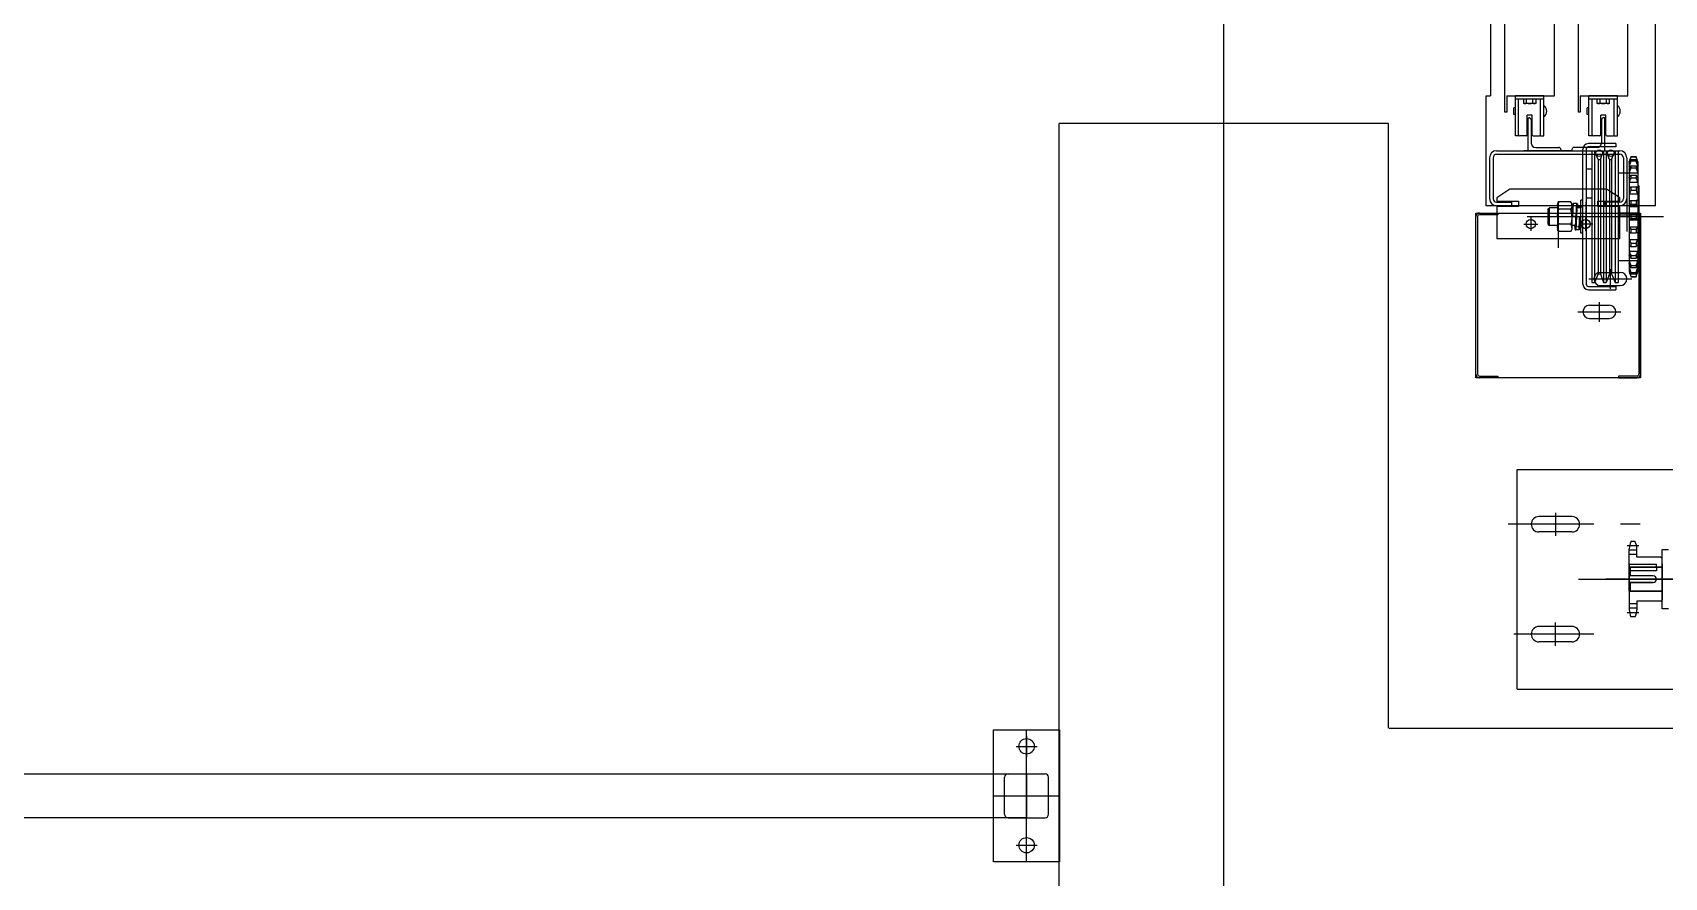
# Model space of a CAD drawing. Header units: millimetres. Extents: x -47382 to 204618, y -51045 to 127155.
# Drawn here: x 136765 to 138251, y 20736 to 21504 of the extents above; entities that cross this region are included whole.
import ezdxf

# ---------------------------------------------------------------- set-up
doc = ezdxf.new("R2010")
doc.units = ezdxf.units.MM
doc.header["$LTSCALE"] = 300
doc.header["$MEASUREMENT"] = 0
doc.linetypes.add('CEN', pattern=[62, 60, -1, 0, -1])
doc.layers.get('0').update_dxf_attribs({"linetype": 'CONTINUOUS'})
for name, color, linetype in [('A-CEN', 1, 'CEN'), ('A-DETL-PEN8', 8, 'CONTINUOUS'), ('A-ST-CONC', 2, 'CONTINUOUS')]:
    doc.layers.add(name, color=color, linetype=linetype)
doc.styles.get("Standard").update_dxf_attribs({"font": ''})
doc.styles.get('Standard').set_extended_font_data('DotumChe')

# ---------------------------------------------------------------- blocks, each defined once
blk = doc.blocks.new('G$CD692945F')
at = {"layer": 'A-DETL-PEN8'}
for p, q in [((2607.5, 597.1, 0), (2607.5, 3007.1, 0)), ((2470.5, 682.1, 0), (2470.5, 2922.1, 0)), ((2537.5, 682.1, 0), (2537.5, 2922.1, 0)), ((2457.5, 2907.1, 0), (2457.5, 697.1, 0)), ((2515.5, 697.1, 0), (2515.5, 2907.1, 0)), ((2582.5, 697.1, 0), (2582.5, 2907.1, 0)), ((2453.4, 697.1, 0), (2457.5, 697.1, 0)), ((2453.4, 597.1, 0), (2453.4, 697.1, 0)), ((2472.1, 697.1, 0), (2472.1, 682.1, 0)), ((2472.1, 697.1, 0), (2515.5, 697.1, 0)), ((2480, 686.1, 0), (2478.5, 686.1, 0)), ((2478.5, 680.1, 0), (2478.5, 686.1, 0)), ((2506, 697.1, 0), (2480, 697.1, 0)), ((2480, 660.6, 0), (2480, 697.1, 0)), ((2506, 694.1, 0), (2480, 694.1, 0)), ((2483, 660.6, 0), (2483, 694.1, 0)), ((2487.3, 694.1, 0), (2487.3, 690.5, 0)), ((2498.8, 694.1, 0), (2487.3, 694.1, 0)), ((2488, 690.1, 0), (2487.3, 690.5, 0)), ((2498, 690.1, 0), (2488, 690.1, 0)), ((2490.2, 690.5, 0), (2490.2, 694.1, 0)), ((2495.9, 690.5, 0), (2495.9, 694.1, 0)), ((2498.8, 690.5, 0), (2498, 690.1, 0)), ((2498.8, 690.5, 0), (2498.8, 694.1, 0)), ((2503, 660.6, 0), (2503, 694.1, 0)), ((2506, 660.6, 0), (2506, 697.1, 0)), ((2539.1, 697.1, 0), (2582.5, 697.1, 0)), ((2539.1, 697.1, 0), (2539.1, 682.1, 0)), ((2545.5, 680.1, 0), (2545.5, 686.1, 0)), ((2547, 686.1, 0), (2545.5, 686.1, 0)), ((2573, 697.1, 0), (2547, 697.1, 0)), ((2547, 660.6, 0), (2547, 697.1, 0)), ((2573, 694.1, 0), (2547, 694.1, 0)), ((2550, 660.6, 0), (2550, 694.1, 0)), ((2554.3, 694.1, 0), (2554.3, 690.5, 0)), ((2565.8, 694.1, 0), (2554.3, 694.1, 0)), ((2555, 690.1, 0), (2554.3, 690.5, 0)), ((2565, 690.1, 0), (2555, 690.1, 0)), ((2557.2, 690.5, 0), (2557.2, 694.1, 0)), ((2562.9, 690.5, 0), (2562.9, 694.1, 0)), ((2565.8, 690.5, 0), (2565, 690.1, 0)), ((2565.8, 690.5, 0), (2565.8, 694.1, 0)), ((2570, 660.6, 0), (2570, 694.1, 0)), ((2573, 660.6, 0), (2573, 697.1, 0)), ((2472.1, 682.1, 0), (2470.5, 682.1, 0)), ((2480, 680.1, 0), (2478.5, 680.1, 0)), ((2495.3, 679.6, 0), (2490.8, 679.6, 0)), ((2490.8, 661.6, 0), (2490.8, 679.6, 0)), ((2491.5, 647.1, 0), (2491.5, 677.1, 0)), ((2491.5, 677.1, 0), (2492.5, 677.1, 0)), ((2494.5, 675.1, 0), (2494.5, 654.1, 0)), ((2495.3, 661.6, 0), (2495.3, 679.6, 0)), ((2539.1, 682.1, 0), (2537.5, 682.1, 0)), ((2547, 680.1, 0), (2545.5, 680.1, 0)), ((2557.8, 661.6, 0), (2557.8, 679.6, 0)), ((2562.3, 679.6, 0), (2557.8, 679.6, 0)), ((2558.5, 675.1, 0), (2558.5, 654.1, 0)), ((2561.5, 677.1, 0), (2560.5, 677.1, 0)), ((2561.5, 647.1, 0), (2561.5, 677.1, 0)), ((2562.3, 661.6, 0), (2562.3, 679.6, 0)), ((2483, 660.6, 0), (2480, 660.6, 0)), ((2489.8, 660.6, 0), (2484, 660.6, 0)), ((2496.3, 660.6, 0), (2502, 660.6, 0)), ((2503, 660.6, 0), (2506, 660.6, 0)), ((2550, 660.6, 0), (2547, 660.6, 0)), ((2556.8, 660.6, 0), (2551, 660.6, 0)), ((2563.3, 660.6, 0), (2569, 660.6, 0)), ((2570, 660.6, 0), (2573, 660.6, 0)), ((2456.5, 640.7, 0), (2456.5, 603.5, 0)), ((2459.7, 640.7, 0), (2459.7, 603.5, 0)), ((2462.9, 647.1, 0), (2575.1, 647.1, 0)), ((2462.9, 643.9, 0), (2575.1, 643.9, 0)), ((2531.7, 647.1, 0), (2487.6, 647.1, 0)), ((2521.5, 647.1, 0), (2491.5, 647.1, 0)), ((2498.5, 650.1, 0), (2519.5, 650.1, 0)), ((2521.5, 648.1, 0), (2521.5, 647.1, 0)), ((2531.5, 648.1, 0), (2531.5, 647.1, 0)), ((2531.5, 647.1, 0), (2561.5, 647.1, 0)), ((2554.5, 650.1, 0), (2533.5, 650.1, 0)), ((2541.5, 525.6, 0), (2541.5, 648.6, 0)), ((2544.5, 648.6, 0), (2544.5, 525.6, 0)), ((2571.5, 653.6, 0), (2546.5, 653.6, 0)), ((2571.5, 650.6, 0), (2546.5, 650.6, 0)), ((2549.5, 647.1, 0), (2549.5, 534.4, 0)), ((2549.5, 647.1, 0), (2552, 647.1, 0)), ((2552, 647.1, 0), (2552, 534.4, 0)), ((2555.4, 639.1, 0), (2552, 647.1, 0)), ((2555.4, 639.1, 0), (2555.4, 541.5, 0)), ((2555.4, 639.1, 0), (2557.4, 639.1, 0)), ((2557.4, 639.1, 0), (2560.3, 647.1, 0)), ((2557.4, 639.1, 0), (2557.4, 541.5, 0)), ((2560.3, 647.1, 0), (2560.3, 534.4, 0)), ((2560.3, 647.1, 0), (2562.8, 647.1, 0)), ((2562.8, 647.1, 0), (2562.8, 534.4, 0)), ((2565.6, 639.1, 0), (2562.8, 647.1, 0)), ((2565.6, 639.1, 0), (2565.6, 541.5, 0)), ((2565.6, 639.1, 0), (2567.6, 639.1, 0)), ((2567.6, 639.1, 0), (2571, 647.1, 0)), ((2567.6, 639.1, 0), (2567.6, 541.5, 0)), ((2571, 647.1, 0), (2571, 534.4, 0)), ((2571, 647.1, 0), (2573.5, 647.1, 0)), ((2571.5, 653.6, 0), (2571.5, 650.6, 0)), ((2573.5, 647.1, 0), (2573.5, 534.4, 0)), ((2578.3, 640.7, 0), (2578.3, 603.5, 0)), ((2581.5, 640.7, 0), (2581.5, 603.5, 0)), ((2585, 641.9, 0), (2585, 641.5, 0)), ((2585, 641.9, 0), (2590, 641.9, 0)), ((2585, 641.5, 0), (2590, 641.5, 0)), ((2585, 639.1, 0), (2590, 639.1, 0)), ((2585, 639.1, 0), (2585, 637.9, 0)), ((2590, 641.9, 0), (2590, 641.5, 0)), ((2590, 639.1, 0), (2590, 637.9, 0)), ((2549.5, 630.3, 0), (2544.5, 630.3, 0)), ((2573.5, 627.1, 0), (2583.5, 627.1, 0)), ((2583.5, 637, 0), (2583.7, 637.4, 0)), ((2583.5, 637, 0), (2583.5, 636.3, 0)), ((2583.5, 636.3, 0), (2583.7, 636.7, 0)), ((2583.5, 636.3, 0), (2583.5, 634.8, 0)), ((2583.5, 634.8, 0), (2583.7, 635.1, 0)), ((2583.5, 634.8, 0), (2583.5, 632.7, 0)), ((2583.5, 632.7, 0), (2583.7, 633.2, 0)), ((2583.5, 632.7, 0), (2583.5, 629.8, 0)), ((2583.5, 629.8, 0), (2583.5, 626.5, 0)), ((2583.5, 626.5, 0), (2583.5, 622.4, 0)), ((2583.7, 636.7, 0), (2584.2, 636.7, 0)), ((2583.7, 633.2, 0), (2585, 633.2, 0)), ((2583.7, 626.9, 0), (2591.4, 626.9, 0)), ((2583.7, 622.6, 0), (2585, 624.8, 0)), ((2585, 637.9, 0), (2590, 637.9, 0)), ((2585, 633.3, 0), (2585, 631.4, 0)), ((2585, 633.3, 0), (2590, 633.3, 0)), ((2585, 631.4, 0), (2590, 631.4, 0)), ((2585, 624.8, 0), (2585, 622.3, 0)), ((2585, 624.8, 0), (2590, 624.8, 0)), ((2590, 633.3, 0), (2590, 631.4, 0)), ((2590, 624.8, 0), (2590, 622.3, 0)), ((2591.4, 622.6, 0), (2590, 624.8, 0)), ((2590.1, 633.2, 0), (2591.4, 633.2, 0)), ((2590.9, 636.7, 0), (2591.4, 636.7, 0)), ((2591.5, 637, 0), (2591.4, 637.4, 0)), ((2591.5, 637, 0), (2591.4, 637.4, 0)), ((2591.5, 636.3, 0), (2591.4, 636.7, 0)), ((2591.5, 634.8, 0), (2591.4, 635.1, 0)), ((2591.5, 632.7, 0), (2591.4, 633.2, 0)), ((2591.5, 637, 0), (2591.5, 636.3, 0)), ((2591.5, 636.3, 0), (2591.5, 634.6, 0)), ((2591.5, 634.8, 0), (2591.5, 632.7, 0)), ((2591.5, 632.7, 0), (2591.5, 629.6, 0)), ((2591.5, 629.8, 0), (2591.5, 626.5, 0)), ((2591.5, 626.5, 0), (2591.5, 622.2, 0)), ((2475, 612.2, 0), (2463, 604.2, 0)), ((2563, 612.2, 0), (2475, 612.2, 0)), ((2575, 604.2, 0), (2563, 612.2, 0)), ((2581.5, 610.7, 0), (2581.5, 573.5, 0)), ((2583.5, 622.4, 0), (2583.5, 618, 0)), ((2583.5, 618, 0), (2583.5, 612.9, 0)), ((2583.5, 612.9, 0), (2583.5, 607.7, 0)), ((2583.7, 618.4, 0), (2591.4, 618.4, 0)), ((2583.7, 613, 0), (2585, 614.2, 0)), ((2585, 622.3, 0), (2590, 622.3, 0)), ((2585, 614.2, 0), (2590, 614.2, 0)), ((2585, 614.2, 0), (2585, 611.1, 0)), ((2585, 611.1, 0), (2590, 611.1, 0)), ((2591.4, 613, 0), (2590, 614.2, 0)), ((2590, 614.2, 0), (2590, 611.1, 0)), ((2591.5, 622.4, 0), (2591.5, 618, 0)), ((2591.5, 618, 0), (2591.5, 612.8, 0)), ((2592.5, 615.1, 0), (2591.5, 616, 0)), ((2591.5, 612.9, 0), (2591.5, 607.7, 0)), ((2592.5, 615.1, 0), (2592.5, 562.5, 0)), ((2607.5, 597.1, 0), (2453.4, 597.1, 0)), ((2462.9, 600.3, 0), (2476.5, 600.3, 0)), ((2462.9, 597.1, 0), (2476.5, 597.1, 0)), ((2463, 604.2, 0), (2463, 601.2, 0)), ((2463, 601.2, 0), (2483, 601.2, 0)), ((2483, 596.2, 0), (2463, 596.2, 0)), ((2463, 596.2, 0), (2463, 567.2, 0)), ((2476.5, 600.3, 0), (2476.5, 597.1, 0)), ((2483, 601.2, 0), (2483, 596.2, 0)), ((2510, 594.1, 0), (2511, 595.1, 0)), ((2511, 594.1, 0), (2511, 595.1, 0)), ((2518.4, 595.1, 0), (2511, 595.1, 0)), ((2519.5, 600.5, 0), (2518.4, 598.7, 0)), ((2518.4, 598.7, 0), (2518.4, 597.1, 0)), ((2518.4, 597.1, 0), (2518.5, 597.6, 0)), ((2518.4, 597.1, 0), (2518.4, 587.1, 0)), ((2518.4, 597.1, 0), (2518.5, 596.7, 0)), ((2518.5, 598.1, 0), (2518.6, 598.5, 0)), ((2518.5, 597.6, 0), (2518.5, 598.1, 0)), ((2518.5, 596.7, 0), (2518.5, 596.2, 0)), ((2518.5, 596.2, 0), (2518.6, 595.7, 0)), ((2518.6, 598.5, 0), (2518.8, 599, 0)), ((2518.6, 595.7, 0), (2518.8, 595.3, 0)), ((2518.8, 599, 0), (2519.1, 599.7, 0)), ((2518.8, 595.3, 0), (2519.1, 594.5, 0)), ((2519, 601.2, 0), (2519, 558.8, 0)), ((2519.1, 599.7, 0), (2519.5, 600.5, 0)), ((2519.1, 594.5, 0), (2519.5, 593.8, 0)), ((2530.5, 600.5, 0), (2519.5, 600.5, 0)), ((2530.5, 600.5, 0), (2531.5, 598.7, 0)), ((2530.9, 599.7, 0), (2530.5, 600.5, 0)), ((2530.9, 594.5, 0), (2530.5, 593.8, 0)), ((2531.2, 599, 0), (2530.9, 599.7, 0)), ((2531.2, 595.3, 0), (2530.9, 594.5, 0)), ((2531.4, 598.5, 0), (2531.2, 599, 0)), ((2531.4, 595.7, 0), (2531.2, 595.3, 0)), ((2531.5, 598.1, 0), (2531.4, 598.5, 0)), ((2531.5, 596.2, 0), (2531.4, 595.7, 0)), ((2531.5, 598.7, 0), (2531.5, 597.1, 0)), ((2531.5, 597.6, 0), (2531.5, 598.1, 0)), ((2531.5, 597.1, 0), (2531.5, 597.6, 0)), ((2531.5, 597.1, 0), (2531.5, 587.1, 0)), ((2531.5, 597.1, 0), (2531.5, 596.7, 0)), ((2531.5, 596.7, 0), (2531.5, 596.2, 0)), ((2532.2, 595.1, 0), (2531.5, 595.1, 0)), ((2532.2, 595.7, 0), (2532, 591.9, 0)), ((2532.4, 597.6, 0), (2532.2, 595.7, 0)), ((2532.5, 598.4, 0), (2532.4, 597.6, 0)), ((2532.6, 598.8, 0), (2532.5, 598.4, 0)), ((2532.7, 599, 0), (2532.6, 598.8, 0)), ((2532.6, 593.6, 0), (2532.7, 595.4, 0)), ((2532.9, 599.1, 0), (2532.7, 599, 0)), ((2532.7, 595.4, 0), (2532.8, 597.7, 0)), ((2532.8, 597.7, 0), (2533, 598.7, 0)), ((2533.1, 599.2, 0), (2532.9, 599.1, 0)), ((2533, 599, 0), (2533.1, 599.1, 0)), ((2533, 598.7, 0), (2533, 599, 0)), ((2535.9, 599.2, 0), (2533.1, 599.2, 0)), ((2533.1, 599.1, 0), (2533.1, 599.2, 0)), ((2533.1, 599.2, 0), (2533.1, 599.2, 0)), ((2533.1, 599.2, 0), (2533.1, 599.2, 0)), ((2535.5, 595.3, 0), (2535.3, 593.3, 0)), ((2535.6, 597.7, 0), (2535.5, 595.3, 0)), ((2535.8, 598.7, 0), (2535.6, 597.7, 0)), ((2535.9, 599.1, 0), (2535.8, 599, 0)), ((2535.8, 599, 0), (2535.8, 598.7, 0)), ((2536, 595.2, 0), (2535.8, 592.2, 0)), ((2535.9, 599.2, 0), (2535.9, 599.2, 0)), ((2535.9, 599.2, 0), (2535.9, 599.2, 0)), ((2535.9, 599.2, 0), (2535.9, 599.2, 0)), ((2535.9, 599.2, 0), (2535.9, 599.2, 0)), ((2535.9, 599.2, 0), (2535.9, 599.1, 0)), ((2536.2, 599.1, 0), (2535.9, 599.2, 0)), ((2536.1, 596.4, 0), (2536, 595.2, 0)), ((2536.1, 594.7, 0), (2536, 593.2, 0)), ((2536, 593.7, 0), (2536.1, 594.7, 0)), ((2536.2, 597.9, 0), (2536.1, 596.4, 0)), ((2536.1, 594.7, 0), (2536.3, 595.4, 0)), ((2536.2, 594.8, 0), (2536.1, 594.7, 0)), ((2536.3, 599, 0), (2536.2, 599.1, 0)), ((2536.3, 598.4, 0), (2536.2, 597.9, 0)), ((2536.3, 595.5, 0), (2536.2, 594.8, 0)), ((2539.5, 595.1, 0), (2536.2, 595.1, 0)), ((2536.4, 598.9, 0), (2536.3, 599, 0)), ((2536.4, 598.6, 0), (2536.3, 598.4, 0)), ((2536.3, 595.6, 0), (2536.4, 595.8, 0)), ((2536.3, 595.4, 0), (2536.3, 595.6, 0)), ((2536.5, 598.6, 0), (2536.4, 598.9, 0)), ((2536.4, 598.7, 0), (2536.4, 598.7, 0)), ((2536.4, 598.7, 0), (2536.5, 598.7, 0)), ((2536.4, 598.7, 0), (2536.4, 598.7, 0)), ((2536.4, 598.7, 0), (2536.4, 598.7, 0)), ((2536.4, 598.7, 0), (2536.4, 598.7, 0)), ((2536.4, 598.7, 0), (2536.4, 598.6, 0)), ((2536.4, 595.8, 0), (2536.4, 595.8, 0)), ((2536.4, 595.8, 0), (2536.4, 595.8, 0)), ((2536.4, 595.8, 0), (2536.4, 595.8, 0)), ((2536.4, 595.8, 0), (2536.5, 595.8, 0)), ((2536.5, 598.7, 0), (2536.5, 598.6, 0)), ((2536.6, 598.2, 0), (2536.5, 598.6, 0)), ((2536.5, 598.6, 0), (2536.5, 598.5, 0)), ((2536.5, 598.5, 0), (2536.6, 598.3, 0)), ((2536.5, 596.1, 0), (2541.5, 596.1, 0)), ((2536.5, 595.8, 0), (2536.5, 595.7, 0)), ((2536.5, 595.7, 0), (2536.5, 595.6, 0)), ((2536.5, 595.6, 0), (2536.6, 595.1, 0)), ((2536.6, 598.3, 0), (2536.7, 597.4, 0)), ((2536.7, 597.3, 0), (2536.6, 598.2, 0)), ((2536.7, 597.4, 0), (2536.9, 595.1, 0)), ((2536.9, 595.1, 0), (2536.7, 597.3, 0)), ((2539.5, 587.1, 0), (2539.5, 602.1, 0)), ((2541.5, 602.1, 0), (2539.5, 602.1, 0)), ((2549.5, 603.8, 0), (2544.5, 603.8, 0)), ((2544.5, 587.1, 0), (2544.5, 600.3, 0)), ((2555, 596.2, 0), (2555, 601.2, 0)), ((2555, 601.2, 0), (2575, 601.2, 0)), ((2575, 596.2, 0), (2555, 596.2, 0)), ((2575.1, 600.3, 0), (2561.5, 600.3, 0)), ((2561.5, 600.3, 0), (2561.5, 597.1, 0)), ((2575.1, 597.1, 0), (2561.5, 597.1, 0)), ((2575, 601.2, 0), (2575, 604.2, 0)), ((2575, 567.2, 0), (2575, 596.2, 0)), ((2583.5, 607.7, 0), (2583.5, 601.9, 0)), ((2583.5, 601.9, 0), (2583.5, 596.2, 0)), ((2583.5, 596.2, 0), (2583.5, 590, 0)), ((2583.7, 608, 0), (2591.4, 608, 0)), ((2583.7, 601.9, 0), (2583.7, 601.9, 0)), ((2583.7, 601.9, 0), (2585, 601.9, 0)), ((2583.7, 596.4, 0), (2585, 598.6, 0)), ((2583.7, 596.4, 0), (2591.4, 596.4, 0)), ((2585, 601.9, 0), (2585, 598.6, 0)), ((2585, 601.9, 0), (2590, 601.9, 0)), ((2585, 598.6, 0), (2590, 598.6, 0)), ((2591.4, 601.9, 0), (2590, 601.9, 0)), ((2590, 601.9, 0), (2590, 598.6, 0)), ((2591.4, 596.4, 0), (2590, 598.6, 0)), ((2591.4, 601.9, 0), (2591.4, 601.9, 0)), ((2591.5, 607.7, 0), (2591.5, 601.9, 0)), ((2591.5, 601.9, 0), (2591.5, 596.2, 0)), ((2591.5, 596.2, 0), (2591.5, 590, 0)), ((2592.5, 602.6, 0), (2592.5, 602.4, 0)), ((2592.5, 602.6, 0), (2592.5, 602.6, 0)), ((2592.5, 601.2, 0), (2592.5, 602.4, 0)), ((2592.5, 601.2, 0), (2592.5, 600.6, 0)), ((2592.5, 600.6, 0), (2592.5, 589, 0)), ((2444, 590.4, 0), (2594, 590.4, 0)), ((2444, 440.4, 0), (2444, 590.4, 0)), ((2444, 443.6, 0), (2444, 587.2, 0)), ((2445.6, 587.2, 0), (2445.6, 443.6, 0)), ((2447.2, 590.4, 0), (2464, 590.4, 0)), ((2464, 588.8, 0), (2447.2, 588.8, 0)), ((2464, 590.4, 0), (2464, 588.8, 0)), ((2487.7, 580.4, 0), (2500.4, 580.4, 0)), ((2490.7, 587.1, 0), (2614.8, 587.1, 0)), ((2494, 586.8, 0), (2494, 574.1, 0)), ((2510, 593.2, 0), (2510, 594.1, 0)), ((2510, 580.1, 0), (2510, 593.2, 0)), ((2510, 580.1, 0), (2511, 579.1, 0)), ((2511, 579.1, 0), (2511, 594.1, 0)), ((2518.4, 587.1, 0), (2518.5, 588, 0)), ((2518.4, 587.1, 0), (2518.4, 577, 0)), ((2518.4, 587.1, 0), (2518.5, 586.2, 0)), ((2518.5, 588.9, 0), (2518.6, 589.9, 0)), ((2518.5, 588, 0), (2518.5, 588.9, 0)), ((2518.5, 586.2, 0), (2518.5, 585.3, 0)), ((2518.5, 585.3, 0), (2518.6, 584.3, 0)), ((2518.6, 589.9, 0), (2518.8, 590.8, 0)), ((2518.6, 584.3, 0), (2518.8, 583.4, 0)), ((2518.8, 590.8, 0), (2519.1, 592.3, 0)), ((2518.8, 583.4, 0), (2519.1, 581.9, 0)), ((2518.8, 578.9, 0), (2519.1, 579.6, 0)), ((2519.1, 592.3, 0), (2519.5, 593.8, 0)), ((2519.1, 581.9, 0), (2519.5, 580.4, 0)), ((2519.1, 579.6, 0), (2519.5, 580.4, 0)), ((2530.5, 593.8, 0), (2519.5, 593.8, 0)), ((2530.5, 580.4, 0), (2519.5, 580.4, 0)), ((2530.9, 592.3, 0), (2530.5, 593.8, 0)), ((2530.9, 581.9, 0), (2530.5, 580.4, 0)), ((2530.9, 579.6, 0), (2530.5, 580.4, 0)), ((2531.2, 590.8, 0), (2530.9, 592.3, 0)), ((2531.2, 583.4, 0), (2530.9, 581.9, 0)), ((2531.2, 578.9, 0), (2530.9, 579.6, 0)), ((2531.4, 589.9, 0), (2531.2, 590.8, 0)), ((2531.4, 584.3, 0), (2531.2, 583.4, 0)), ((2531.5, 588.9, 0), (2531.4, 589.9, 0)), ((2531.5, 585.3, 0), (2531.4, 584.3, 0)), ((2531.5, 588, 0), (2531.5, 588.9, 0)), ((2531.5, 587.1, 0), (2531.5, 588, 0)), ((2531.5, 587.1, 0), (2531.5, 577, 0)), ((2531.5, 587.1, 0), (2531.5, 586.2, 0)), ((2531.5, 586.2, 0), (2531.5, 585.3, 0)), ((2532, 591.9, 0), (2531.8, 587.6, 0)), ((2531.8, 587.6, 0), (2531.8, 587.6, 0)), ((2531.8, 587.6, 0), (2532.4, 587.5, 0)), ((2532.3, 587.6, 0), (2532.6, 593.6, 0)), ((2535.1, 587.4, 0), (2532.3, 587.6, 0)), ((2532.4, 587.5, 0), (2535.1, 587.3, 0)), ((2534.7, 580.1, 0), (2534.6, 579.2, 0)), ((2534.6, 578.9, 0), (2534.7, 579.9, 0)), ((2534.9, 582.3, 0), (2534.7, 580.1, 0)), ((2534.7, 579.9, 0), (2534.9, 581.9, 0)), ((2534.9, 580.9, 0), (2534.8, 579, 0)), ((2535.2, 587.1, 0), (2534.9, 582.3, 0)), ((2535.2, 587, 0), (2534.9, 580.9, 0)), ((2534.9, 581.9, 0), (2535, 583.5, 0)), ((2535, 583.5, 0), (2535.2, 587.1, 0)), ((2535.3, 593.3, 0), (2535.1, 587.4, 0)), ((2535.5, 587.4, 0), (2535.1, 587.4, 0)), ((2535.1, 587.3, 0), (2535.5, 587.3, 0)), ((2535.2, 587.1, 0), (2535.2, 587, 0)), ((2535.2, 587.1, 0), (2535.2, 587.1, 0)), ((2535.2, 587.1, 0), (2535.2, 587.1, 0)), ((2535.2, 587.1, 0), (2535.2, 587.1, 0)), ((2535.2, 587.1, 0), (2535.3, 587.1, 0)), ((2535.3, 587, 0), (2535.2, 587, 0)), ((2535.2, 587, 0), (2535.2, 587, 0)), ((2535.2, 587, 0), (2535.2, 587, 0)), ((2535.2, 587, 0), (2535.2, 587, 0)), ((2535.3, 587.1, 0), (2535.4, 587.1, 0)), ((2535.7, 586.9, 0), (2535.3, 587, 0)), ((2535.4, 580.8, 0), (2535.3, 578.9, 0)), ((2535.4, 587.1, 0), (2535.7, 587.1, 0)), ((2535.7, 586.9, 0), (2535.4, 580.8, 0)), ((2535.6, 587.4, 0), (2535.5, 587.4, 0)), ((2535.5, 587.3, 0), (2535.6, 587.3, 0)), ((2535.8, 592.2, 0), (2535.6, 587.4, 0)), ((2535.6, 587.3, 0), (2535.9, 591.8, 0)), ((2535.7, 589.8, 0), (2535.6, 587.3, 0)), ((2535.6, 587.3, 0), (2535.6, 587.4, 0)), ((2535.6, 587.4, 0), (2535.6, 587.4, 0)), ((2535.6, 587.4, 0), (2535.6, 587.4, 0)), ((2535.6, 587.3, 0), (2535.6, 587.3, 0)), ((2535.6, 587.3, 0), (2535.6, 587.3, 0)), ((2536, 593.2, 0), (2535.7, 589.8, 0)), ((2535.7, 587.1, 0), (2538.5, 586.9, 0)), ((2538.5, 586.8, 0), (2535.7, 586.9, 0)), ((2535.9, 591.8, 0), (2536, 593.7, 0)), ((2550.4, 580.4, 0), (2537.7, 580.4, 0)), ((2538.2, 579.2, 0), (2538.3, 581.2, 0)), ((2538.3, 581.2, 0), (2538.5, 586.8, 0)), ((2539, 586.9, 0), (2538.5, 586.9, 0)), ((2538.5, 586.8, 0), (2539, 586.8, 0)), ((2538.7, 580.8, 0), (2538.5, 577.8, 0)), ((2539, 586.8, 0), (2538.7, 580.8, 0)), ((2539, 586.9, 0), (2539, 586.8, 0)), ((2539, 586.9, 0), (2539, 586.9, 0)), ((2539, 586.9, 0), (2539, 586.9, 0)), ((2539, 586.9, 0), (2539, 586.9, 0)), ((2539, 586.8, 0), (2539, 586.8, 0)), ((2539, 586.8, 0), (2539, 586.8, 0)), ((2539, 586.8, 0), (2539, 586.8, 0)), ((2539.5, 572.1, 0), (2539.5, 587.1, 0)), ((2544, 586.8, 0), (2544, 574.1, 0)), ((2544.5, 573.8, 0), (2544.5, 587.1, 0)), ((2590.8, 590.4, 0), (2574, 590.4, 0)), ((2574, 590.4, 0), (2574, 588.8, 0)), ((2574, 588.8, 0), (2590.8, 588.8, 0)), ((2583.5, 590, 0), (2583.5, 584.2, 0)), ((2583.5, 584.2, 0), (2583.5, 578, 0)), ((2583.7, 589.9, 0), (2591.4, 589.9, 0)), ((2583.7, 589.9, 0), (2585, 588.8, 0)), ((2583.7, 584.3, 0), (2585, 585.4, 0)), ((2583.7, 584.3, 0), (2591.4, 584.3, 0)), ((2585, 588.8, 0), (2585, 585.4, 0)), ((2585, 588.8, 0), (2590, 588.8, 0)), ((2585, 585.4, 0), (2590, 585.4, 0)), ((2591.4, 589.9, 0), (2590, 588.8, 0)), ((2590, 588.8, 0), (2590, 585.4, 0)), ((2591.4, 584.3, 0), (2590, 585.4, 0)), ((2591.5, 590, 0), (2591.5, 584.2, 0)), ((2591.5, 584.2, 0), (2591.5, 578, 0)), ((2592.4, 587.2, 0), (2592.4, 443.6, 0)), ((2592.5, 589, 0), (2592.5, 588.2, 0)), ((2592.5, 585.8, 0), (2592.5, 588.2, 0)), ((2592.5, 585.8, 0), (2592.5, 585.1, 0)), ((2592.5, 585.1, 0), (2592.5, 573.5, 0)), ((2594, 590.4, 0), (2594, 440.4, 0)), ((2594, 443.6, 0), (2594, 587.2, 0)), ((2463, 567.2, 0), (2575, 567.2, 0)), ((2518.4, 579.1, 0), (2511, 579.1, 0)), ((2518.4, 577, 0), (2518.5, 577.5, 0)), ((2518.4, 577, 0), (2518.4, 575.5, 0)), ((2518.4, 577, 0), (2518.5, 576.6, 0)), ((2519.5, 573.7, 0), (2518.4, 575.5, 0)), ((2518.5, 578, 0), (2518.6, 578.4, 0)), ((2518.5, 577.5, 0), (2518.5, 578, 0)), ((2518.5, 576.6, 0), (2518.5, 576.1, 0)), ((2518.5, 576.1, 0), (2518.6, 575.6, 0)), ((2518.6, 578.4, 0), (2518.8, 578.9, 0)), ((2518.6, 575.6, 0), (2518.8, 575.2, 0)), ((2518.8, 575.2, 0), (2519.1, 574.4, 0)), ((2519.1, 574.4, 0), (2519.5, 573.7, 0)), ((2530.5, 573.7, 0), (2519.5, 573.7, 0)), ((2530.5, 573.7, 0), (2531.5, 575.5, 0)), ((2530.9, 574.4, 0), (2530.5, 573.7, 0)), ((2531.2, 575.2, 0), (2530.9, 574.4, 0)), ((2531.4, 578.4, 0), (2531.2, 578.9, 0)), ((2531.4, 575.6, 0), (2531.2, 575.2, 0)), ((2531.5, 578, 0), (2531.4, 578.4, 0)), ((2531.5, 576.1, 0), (2531.4, 575.6, 0)), ((2534.6, 579.1, 0), (2531.5, 579.1, 0)), ((2531.5, 577.5, 0), (2531.5, 578, 0)), ((2531.5, 577, 0), (2531.5, 577.5, 0)), ((2531.5, 577, 0), (2531.5, 575.5, 0)), ((2531.5, 577, 0), (2531.5, 576.6, 0)), ((2531.5, 576.6, 0), (2531.5, 576.1, 0)), ((2533.9, 579.1, 0), (2534.1, 576.9, 0)), ((2533.9, 579.1, 0), (2534.1, 577.3, 0)), ((2534.1, 579.1, 0), (2534.2, 578.6, 0)), ((2534.1, 577.3, 0), (2534.1, 576.6, 0)), ((2534.1, 576.9, 0), (2534.2, 576, 0)), ((2534.1, 576.6, 0), (2534.2, 575.8, 0)), ((2534.2, 578.6, 0), (2534.3, 578.5, 0)), ((2534.2, 576, 0), (2534.3, 575.5, 0)), ((2534.2, 575.8, 0), (2534.3, 575.6, 0)), ((2534.3, 578.5, 0), (2534.3, 578.4, 0)), ((2534.3, 578.4, 0), (2534.3, 578.4, 0)), ((2534.3, 578.4, 0), (2534.4, 578.4, 0)), ((2534.3, 575.6, 0), (2534.3, 575.5, 0)), ((2534.3, 575.5, 0), (2534.4, 575.3, 0)), ((2534.3, 575.5, 0), (2534.4, 575.5, 0)), ((2534.4, 578.4, 0), (2534.5, 578.6, 0)), ((2534.4, 578.4, 0), (2534.4, 578.4, 0)), ((2534.4, 578.4, 0), (2534.4, 578.4, 0)), ((2534.4, 578.4, 0), (2534.4, 578.4, 0)), ((2534.5, 575.7, 0), (2534.4, 575.5, 0)), ((2534.4, 575.5, 0), (2534.4, 575.5, 0)), ((2534.4, 575.5, 0), (2534.4, 575.5, 0)), ((2534.4, 575.5, 0), (2534.4, 575.5, 0)), ((2534.4, 575.5, 0), (2534.4, 575.5, 0)), ((2534.4, 575.3, 0), (2534.5, 575.2, 0)), ((2534.6, 579.2, 0), (2534.5, 578.7, 0)), ((2534.5, 578.6, 0), (2534.6, 578.9, 0)), ((2534.6, 576.7, 0), (2534.5, 575.9, 0)), ((2534.5, 575.9, 0), (2534.5, 575.7, 0)), ((2534.5, 575.2, 0), (2534.6, 575.1, 0)), ((2534.8, 579, 0), (2534.6, 576.7, 0)), ((2534.6, 575.1, 0), (2534.9, 575, 0)), ((2535, 575.3, 0), (2534.9, 575.1, 0)), ((2534.9, 575.1, 0), (2534.9, 575, 0)), ((2534.9, 575, 0), (2534.9, 575, 0)), ((2537.7, 575, 0), (2534.9, 575, 0)), ((2534.9, 575, 0), (2534.9, 575, 0)), ((2534.9, 575, 0), (2534.9, 575, 0)), ((2535.2, 576.6, 0), (2535, 575.6, 0)), ((2535, 575.6, 0), (2535, 575.3, 0)), ((2535.3, 578.9, 0), (2535.2, 576.6, 0)), ((2536.5, 578.1, 0), (2541.5, 578.1, 0)), ((2537.7, 575.1, 0), (2537.8, 575.2, 0)), ((2537.9, 575.1, 0), (2537.7, 575, 0)), ((2537.7, 575, 0), (2537.7, 575.1, 0)), ((2537.7, 575, 0), (2537.7, 575, 0)), ((2537.7, 575, 0), (2537.7, 575, 0)), ((2537.7, 575, 0), (2537.7, 575, 0)), ((2537.7, 575, 0), (2537.7, 575, 0)), ((2537.7, 575, 0), (2537.7, 575, 0)), ((2537.8, 575.6, 0), (2538, 576.7, 0)), ((2537.8, 575.2, 0), (2537.8, 575.6, 0)), ((2538.1, 575.2, 0), (2537.9, 575.1, 0)), ((2538, 576.7, 0), (2538.2, 579.2, 0)), ((2538.2, 575.4, 0), (2538.1, 575.2, 0)), ((2538.3, 575.7, 0), (2538.2, 575.4, 0)), ((2538.4, 576.3, 0), (2538.3, 575.7, 0)), ((2538.5, 577.8, 0), (2538.4, 576.3, 0)), ((2539.5, 579.1, 0), (2538.6, 579.1, 0)), ((2541.5, 572.1, 0), (2539.5, 572.1, 0)), ((2583.5, 578, 0), (2583.5, 572.3, 0)), ((2583.5, 572.3, 0), (2583.5, 566.5, 0)), ((2583.5, 566.5, 0), (2583.5, 561.3, 0)), ((2583.7, 577.8, 0), (2591.4, 577.8, 0)), ((2583.7, 577.8, 0), (2585, 575.6, 0)), ((2583.7, 572.3, 0), (2583.7, 572.3, 0)), ((2583.7, 572.3, 0), (2585, 572.3, 0)), ((2583.7, 566.2, 0), (2591.4, 566.2, 0)), ((2585, 575.6, 0), (2585, 572.3, 0)), ((2585, 575.6, 0), (2590, 575.6, 0)), ((2585, 572.3, 0), (2590, 572.3, 0)), ((2591.4, 577.8, 0), (2590, 575.6, 0)), ((2590, 575.6, 0), (2590, 572.3, 0)), ((2591.4, 572.3, 0), (2590, 572.3, 0)), ((2591.4, 572.3, 0), (2591.4, 572.3, 0)), ((2591.5, 578, 0), (2591.5, 572.3, 0)), ((2591.5, 572.3, 0), (2591.5, 566.5, 0)), ((2591.5, 566.5, 0), (2591.5, 561.3, 0)), ((2592.5, 573.5, 0), (2592.5, 572.9, 0)), ((2592.5, 571.8, 0), (2592.5, 572.9, 0)), ((2592.5, 571.8, 0), (2592.5, 571.6, 0)), ((2583.5, 561.3, 0), (2583.5, 556.2, 0)), ((2583.5, 556.2, 0), (2583.5, 551.8, 0)), ((2583.5, 551.8, 0), (2583.5, 547.7, 0)), ((2583.7, 561.2, 0), (2585, 560, 0)), ((2583.7, 555.8, 0), (2591.4, 555.8, 0)), ((2583.7, 551.6, 0), (2585, 549.4, 0)), ((2585, 563.1, 0), (2585, 560, 0)), ((2585, 563.1, 0), (2590, 563.1, 0)), ((2585, 560, 0), (2590, 560, 0)), ((2585, 551.9, 0), (2585, 549.4, 0)), ((2585, 551.9, 0), (2590, 551.9, 0)), ((2590, 563.1, 0), (2590, 560, 0)), ((2591.4, 561.2, 0), (2590, 560, 0)), ((2590, 551.9, 0), (2590, 549.4, 0)), ((2591.4, 551.6, 0), (2590, 549.4, 0)), ((2591.5, 561.3, 0), (2591.5, 556.2, 0)), ((2592.5, 559.1, 0), (2591.5, 558.2, 0)), ((2591.5, 556.2, 0), (2591.5, 551.8, 0)), ((2591.5, 551.8, 0), (2591.5, 547.7, 0)), ((2592.5, 562.5, 0), (2592.5, 559.1, 0)), ((2555.4, 535.1, 0), (2552, 527.1, 0)), ((2555.4, 541.5, 0), (2555.4, 535.1, 0)), ((2555.4, 535.1, 0), (2557.4, 535.1, 0)), ((2557.4, 541.5, 0), (2557.4, 535.1, 0)), ((2557.4, 535.1, 0), (2560.3, 527.1, 0)), ((2557.5, 536.4, 0), (2575.5, 536.4, 0)), ((2565.6, 535.1, 0), (2562.8, 527.1, 0)), ((2565.6, 541.5, 0), (2565.6, 535.1, 0)), ((2565.6, 535.1, 0), (2567.6, 535.1, 0)), ((2566.5, 521.4, 0), (2566.5, 539.4, 0)), ((2567.6, 541.5, 0), (2567.6, 535.1, 0)), ((2567.6, 535.1, 0), (2571, 527.1, 0)), ((2573.5, 547.1, 0), (2583.5, 547.1, 0)), ((2583.5, 547.7, 0), (2583.5, 544.4, 0)), ((2583.5, 544.4, 0), (2583.5, 541.5, 0)), ((2583.5, 541.5, 0), (2583.7, 541, 0)), ((2583.5, 541.5, 0), (2583.5, 539.4, 0)), ((2583.5, 539.4, 0), (2583.7, 539, 0)), ((2583.5, 539.4, 0), (2583.5, 537.9, 0)), ((2583.5, 537.9, 0), (2583.7, 537.5, 0)), ((2583.5, 537.9, 0), (2583.5, 537.2, 0)), ((2583.5, 537.2, 0), (2583.7, 536.8, 0)), ((2583.7, 547.3, 0), (2591.4, 547.3, 0)), ((2583.7, 541, 0), (2585, 541, 0)), ((2583.7, 537.5, 0), (2584.2, 537.5, 0)), ((2585, 549.4, 0), (2590, 549.4, 0)), ((2585, 542.8, 0), (2585, 540.9, 0)), ((2585, 542.8, 0), (2590, 542.8, 0)), ((2585, 540.9, 0), (2590, 540.9, 0)), ((2585, 536.3, 0), (2585, 535.1, 0)), ((2585, 536.3, 0), (2590, 536.3, 0)), ((2585, 535.1, 0), (2590, 535.1, 0)), ((2590, 542.8, 0), (2590, 540.9, 0)), ((2590, 536.3, 0), (2590, 535.1, 0)), ((2590.1, 541, 0), (2591.4, 541, 0)), ((2590.9, 537.5, 0), (2591.4, 537.5, 0)), ((2591.5, 541.5, 0), (2591.4, 541, 0)), ((2591.5, 539.4, 0), (2591.4, 539, 0)), ((2591.5, 537.9, 0), (2591.4, 537.5, 0)), ((2591.5, 537.2, 0), (2591.4, 536.8, 0)), ((2591.5, 537.2, 0), (2591.4, 536.8, 0)), ((2591.5, 547.7, 0), (2591.5, 544.4, 0)), ((2591.5, 544.4, 0), (2591.5, 541.5, 0)), ((2591.5, 541.5, 0), (2591.5, 539.4, 0)), ((2591.5, 539.4, 0), (2591.5, 537.9, 0)), ((2591.5, 537.9, 0), (2591.5, 537.2, 0)), ((2546.5, 523.6, 0), (2571.5, 523.6, 0)), ((2546.5, 520.6, 0), (2571.5, 520.6, 0)), ((2547, 530.4, 0), (2586, 530.4, 0)), ((2549.5, 534.4, 0), (2549.5, 527.1, 0)), ((2549.5, 527.1, 0), (2552, 527.1, 0)), ((2552, 534.4, 0), (2552, 527.1, 0)), ((2557.5, 524.4, 0), (2575.5, 524.4, 0)), ((2560.3, 534.4, 0), (2560.3, 527.1, 0)), ((2560.3, 527.1, 0), (2562.8, 527.1, 0)), ((2562.8, 534.4, 0), (2562.8, 527.1, 0)), ((2571, 534.4, 0), (2571, 527.1, 0)), ((2571, 527.1, 0), (2573.5, 527.1, 0)), ((2571.5, 523.6, 0), (2571.5, 520.6, 0)), ((2573.5, 534.4, 0), (2573.5, 527.1, 0)), ((2585, 532.7, 0), (2590, 532.7, 0)), ((2585, 532.7, 0), (2585, 532.3, 0)), ((2585, 532.3, 0), (2590, 532.3, 0)), ((2585, 532.3, 0), (2590, 532.3, 0)), ((2590, 532.7, 0), (2590, 532.3, 0)), ((2547.5, 506.4, 0), (2565.5, 506.4, 0)), ((2556.5, 491.4, 0), (2556.5, 509.4, 0)), ((2537, 500.4, 0), (2576, 500.4, 0)), ((2547.5, 494.4, 0), (2565.5, 494.4, 0)), ((2594, 440.4, 0), (2444, 440.4, 0)), ((2447.2, 442, 0), (2464, 442, 0)), ((2464, 440.4, 0), (2447.2, 440.4, 0)), ((2464, 442, 0), (2464, 440.4, 0)), ((2590.8, 442, 0), (2574, 442, 0)), ((2574, 442, 0), (2574, 440.4, 0)), ((2574, 440.4, 0), (2590.8, 440.4, 0)), ((2481.5, 357.1, 0), (2731.5, 357.1, 0)), ((2481.5, 157.1, 0), (2481.5, 357.1, 0)), ((2531.5, 314.1, 0), (2501.5, 314.1, 0)), ((2516.5, 317.6, 0), (2516.5, 296.6, 0)), ((2551.5, 307.1, 0), (2473.5, 307.1, 0)), ((2531.5, 300.1, 0), (2501.5, 300.1, 0)), ((2593.6, 307.1, 0), (2575.6, 307.1, 0)), ((2592.4, 287.6, 0), (2581.9, 287.6, 0)), ((2583.5, 257.1, 0), (2583.5, 284.9, 0)), ((2590.7, 283.5, 0), (2583.5, 283.5, 0)), ((2589.1, 291.3, 0), (2585.1, 291.3, 0)), ((2590.7, 277.1, 0), (2590.7, 284.9, 0)), ((2613.5, 230.1, 0), (2613.5, 284.1, 0)), ((2613.5, 284.1, 0), (2619.5, 284.1, 0)), ((2590.7, 279.6, 0), (2583.5, 279.6, 0)), ((2608.5, 270.6, 0), (2583.5, 270.6, 0)), ((2583.5, 270.6, 0), (2583.5, 268.1, 0)), ((2613.5, 268.1, 0), (2583.5, 268.1, 0)), ((2583.5, 246.1, 0), (2583.5, 268.1, 0)), ((2583.5, 268.1, 0), (2613.5, 268.1, 0)), ((2583.5, 268.1, 0), (2583.5, 246.1, 0)), ((2613.5, 268.1, 0), (2583.5, 268.1, 0)), ((2584.5, 268.1, 0), (2583.5, 267.1, 0)), ((2613.5, 268.1, 0), (2584.5, 268.1, 0)), ((2584.5, 268.1, 0), (2584.5, 260.1, 0)), ((2612.5, 277.1, 0), (2590.7, 277.1, 0)), ((2608.5, 268.1, 0), (2608.5, 270.6, 0)), ((2608.5, 268.1, 0), (2608.5, 264.6, 0)), ((2612.5, 277.1, 0), (2613.5, 276.1, 0)), ((2613.5, 257.1, 0), (2613.5, 276.1, 0)), ((2613.5, 271.1, 0), (2613.5, 241.1, 0)), ((2537.6, 257.1, 0), (2628.6, 257.1, 0)), ((2901, 257.1, 0), (2562.4, 257.1, 0)), ((2583.5, 267.1, 0), (2583.5, 247.1, 0)), ((2608.5, 264.6, 0), (2583.5, 264.6, 0)), ((2605.5, 260.1, 0), (2583.5, 260.1, 0)), ((2605.5, 260.1, 0), (2583.5, 260.1, 0)), ((2583.5, 257.1, 0), (2583.5, 229.3, 0)), ((2583.5, 254.1, 0), (2605.5, 254.1, 0)), ((2605.5, 254.1, 0), (2583.5, 254.1, 0)), ((2584.5, 254.1, 0), (2584.5, 246.1, 0)), ((2613.5, 257.1, 0), (2613.5, 238.1, 0)), ((2584.5, 246.1, 0), (2583.5, 247.1, 0)), ((2613.5, 246.1, 0), (2583.5, 246.1, 0)), ((2583.5, 246.1, 0), (2613.5, 246.1, 0)), ((2613.5, 246.1, 0), (2583.5, 246.1, 0)), ((2613.5, 246.1, 0), (2584.5, 246.1, 0)), ((2612.5, 237.1, 0), (2613.5, 238.1, 0)), ((2592.4, 226.6, 0), (2581.9, 226.6, 0)), ((2590.7, 234.6, 0), (2583.5, 234.6, 0)), ((2590.7, 230.7, 0), (2583.5, 230.7, 0)), ((2589.1, 222.9, 0), (2585.1, 222.9, 0)), ((2612.5, 237.1, 0), (2590.7, 237.1, 0)), ((2590.7, 237.1, 0), (2590.7, 229.3, 0)), ((2619.5, 230.1, 0), (2613.5, 230.1, 0)), ((2531.5, 214.1, 0), (2501.5, 214.1, 0)), ((2516.5, 196.6, 0), (2516.5, 217.6, 0)), ((2551.5, 207.1, 0), (2478.5, 207.1, 0)), ((2531.5, 200.1, 0), (2501.5, 200.1, 0)), ((2481.5, 157.1, 0), (2731.5, 157.1, 0)), ((2005, 0, 0), (2005, 120, 0)), ((2005, 120, 0), (2065, 120, 0)), ((2035, 0, 0), (2035, 120, 0)), ((2065, 120, 0), (2065, 0, 0)), ((2025.5, 105, 0), (2044.5, 105, 0)), ((2035, 114.5, 0), (2035, 95.5, 0)), ((345, 80, 0), (2035, 80, 0)), ((2015, 43.2, 0), (2015, 76.8, 0)), ((2018.2, 80, 0), (2051.8, 80, 0)), ((2035, 80, 0), (2035, 40, 0)), ((2055, 43.2, 0), (2055, 76.8, 0)), ((2005, 60, 0), (2065, 60, 0)), ((2035, 40, 0), (345, 40, 0)), ((2018.2, 40, 0), (2051.8, 40, 0)), ((2025.5, 15, 0), (2044.5, 15, 0)), ((2035, 5.5, 0), (2035, 24.5, 0)), ((2065, 0, 0), (2005, 0, 0))]:
    blk.add_line(p, q, dxfattribs=at)
for centre, radius in [((2556.3, 644.8, 0), 3), ((2566.8, 644.8, 0), 3), ((2494, 580.4, 0), 4.25), ((2494, 580.4, 0), 4.25), ((2544, 580.4, 0), 4.25), ((2035, 105, 0), 7), ((2035, 15, 0), 7)]:
    blk.add_circle(centre, radius, dxfattribs=at)
for centre, radius, start, end in [((2488.7, 692.6, 0), 2.55, 235.591, 304.409), ((2493, 700.1, 0), 10, 253.2199, 286.7801), ((2497.4, 692.6, 0), 2.55, 235.591, 304.409), ((2502.8, 683.1, 0), 5.76, 304.4829, 55.5171), ((2555.7, 692.6, 0), 2.55, 235.591, 304.409), ((2560, 700.1, 0), 10, 253.2199, 286.7801), ((2564.4, 692.6, 0), 2.55, 235.591, 304.409), ((2569.8, 683.1, 0), 5.76, 304.4829, 55.5171), ((2492.5, 675.1, 0), 2, 0, 90), ((2560.5, 675.1, 0), 2, 90, 180), ((2484, 661.6, 0), 1, 180, 270), ((2489.8, 661.6, 0), 1, 270, 0), ((2498.5, 654.1, 0), 4, 180, 270), ((2496.3, 661.6, 0), 1, 180, 270), ((2502, 661.6, 0), 1, 270, 0), ((2551, 661.6, 0), 1, 180, 270), ((2554.5, 654.1, 0), 4, 270, 0), ((2556.8, 661.6, 0), 1, 270, 0), ((2563.3, 661.6, 0), 1, 180, 270), ((2569, 661.6, 0), 1, 270, 0), ((2462.9, 640.7, 0), 6.4, 90, 180), ((2462.9, 640.7, 0), 6.4, 90, 180), ((2462.9, 640.7, 0), 3.2, 90, 180), ((2462.9, 640.7, 0), 3.2, 90, 180), ((2519.5, 648.1, 0), 2, 0, 90), ((2533.5, 648.1, 0), 2, 90, 180), ((2546.5, 648.6, 0), 5, 90, 180), ((2546.5, 648.6, 0), 2, 90, 180), ((2575.1, 640.7, 0), 6.4, 0, 90), ((2575.1, 640.7, 0), 3.2, 0, 90), ((4946, -86.7, 0), 2470.8, 162.8491, 162.9577), ((5203.8, -122.4, 0), 2727.8, 163.739, 163.8426), ((4473.9, -20.4, 0), 2000.7, 160.7522, 160.8722), ((229.1, -86.7, 0), 2470.8, 17.0422, 17.1509), ((229.1, -86.7, 0), 2470.8, 17.0422, 17.1509), ((-28.7, -122.4, 0), 2727.8, 16.1574, 16.261), ((701.2, -20.4, 0), 2000.7, 19.1278, 19.2478), ((2576.9, 633, 0), 7.31, 334.5704, 336.9184), ((2601.2, 621.5, 0), 18.3, 162.8082, 164.1632), ((5188.1, -123.8, 0), 2712.2, 163.6887, 163.7926), ((3895.5, 68.7, 0), 1426.9, 156.6919, 156.832), ((4902.5, -91.2, 0), 2427.5, 162.684, 162.7936), ((-13, -123.8, 0), 2712.2, 16.2074, 16.3113), ((1279.6, 68.7, 0), 1426.9, 23.168, 23.3081), ((272.6, -91.2, 0), 2427.5, 17.2064, 17.316), ((2598.1, 633, 0), 7.31, 203.0816, 205.4296), ((2573.9, 621.5, 0), 18.3, 15.8368, 17.1918), ((2581.8, 623.7, 0), 2.14, 323.25, 329.1589), ((2593.6, 614.9, 0), 10.6, 160.583, 162.7025), ((2583.3, 613.4, 0), 0.541, 296.3871, 312.1863), ((4412.5, -27.8, 0), 1939.7, 160.4193, 160.541), ((3830.4, 58.1, 0), 1362.6, 156.0542, 156.1972), ((762.6, -27.8, 0), 1939.7, 19.459, 19.5807), ((1344.7, 58.1, 0), 1362.6, 23.8028, 23.9458), ((2593.3, 623.7, 0), 2.14, 210.8411, 216.7499), ((2581.5, 614.9, 0), 10.6, 17.2975, 19.417), ((2591.8, 613.4, 0), 0.541, 227.8137, 243.6129), ((2462.9, 603.5, 0), 6.4, 180, 270), ((2462.9, 603.5, 0), 3.2, 180, 270), ((2575.1, 603.5, 0), 6.4, 270, 0), ((2575.1, 603.5, 0), 3.2, 270, 0), ((2588.7, 605.8, 0), 5.45, 156.3048, 159.7654), ((2583.7, 602.1, 0), 0.29, 247.7037, 269.8782), ((2585.6, 595.2, 0), 2.31, 147.8227, 154.1071), ((2586.4, 605.8, 0), 5.45, 20.2346, 23.6952), ((2591.4, 602.1, 0), 0.29, 270.1218, 292.2963), ((2589.5, 595.2, 0), 2.31, 25.8929, 32.1772), ((2447.2, 587.2, 0), 3.2, 90, 180), ((2447.2, 587.2, 0), 1.6, 90, 180), ((2531.5, 573.6, 0), 13.9, 86.8214, 88.8746), ((2584.1, 590.5, 0), 0.759, 217.8325, 231.1093), ((2584.1, 583.7, 0), 0.759, 128.8907, 142.1675), ((2590.8, 587.2, 0), 3.2, 0, 90), ((2590.8, 587.2, 0), 1.6, 0, 90), ((2590.9, 590.5, 0), 0.759, 308.8907, 322.1675), ((2590.9, 583.7, 0), 0.759, 37.8325, 51.1093), ((2585.6, 579, 0), 2.31, 205.8929, 212.1773), ((2583.7, 572, 0), 0.29, 90.1218, 112.2963), ((2588.7, 568.4, 0), 5.45, 200.2346, 203.6952), ((3830.4, 1116.1, 0), 1362.6, 203.8028, 203.9458), ((1344.7, 1116.1, 0), 1362.6, 336.0542, 336.1972), ((2589.5, 579, 0), 2.31, 327.8228, 334.1071), ((2591.4, 572, 0), 0.29, 67.7037, 89.8782), ((2586.4, 568.4, 0), 5.45, 336.3048, 339.7654), ((2583.3, 560.8, 0), 0.541, 47.8137, 63.6129), ((2593.6, 559.3, 0), 10.6, 197.2975, 199.417), ((2581.8, 550.5, 0), 2.14, 30.8411, 36.75), ((4412.5, 1202, 0), 1939.7, 199.459, 199.5807), ((762.6, 1202, 0), 1939.7, 340.4193, 340.541), ((2591.8, 560.8, 0), 0.541, 116.3871, 132.1863), ((2581.5, 559.3, 0), 10.6, 340.583, 342.7025), ((2593.3, 550.5, 0), 2.14, 143.2501, 149.1589), ((2557.5, 530.4, 0), 6, 90, 270), ((2575.5, 530.4, 0), 6, 270, 90), ((2601.2, 552.7, 0), 18.3, 195.8368, 197.1918), ((2576.9, 541.2, 0), 7.31, 23.0816, 25.4296), ((4902.5, 1265.3, 0), 2427.5, 197.2064, 197.316), ((3895.5, 1105.5, 0), 1426.9, 203.168, 203.3081), ((5188.1, 1298, 0), 2712.2, 196.2074, 196.3113), ((4473.9, 1194.6, 0), 2000.7, 199.1278, 199.2478), ((5203.8, 1296.6, 0), 2727.8, 196.1574, 196.261), ((4946, 1260.9, 0), 2470.8, 197.0423, 197.1509), ((272.6, 1265.3, 0), 2427.5, 342.684, 342.7936), ((1279.6, 1105.5, 0), 1426.9, 336.6919, 336.832), ((-13, 1298, 0), 2712.2, 343.6887, 343.7926), ((701.2, 1194.6, 0), 2000.7, 340.7522, 340.8722), ((-28.7, 1296.6, 0), 2727.8, 343.739, 343.8426), ((229.1, 1260.9, 0), 2470.8, 342.8491, 342.9578), ((229.1, 1260.9, 0), 2470.8, 342.8491, 342.9578), ((2573.9, 552.7, 0), 18.3, 342.8082, 344.1632), ((2598.1, 541.2, 0), 7.31, 154.5704, 156.9184), ((2546.5, 525.6, 0), 5, 180, 270), ((2546.5, 525.6, 0), 2, 180, 270), ((2547.5, 500.4, 0), 6, 90, 270), ((2565.5, 500.4, 0), 6, 270, 90), ((2447.2, 443.6, 0), 3.2, 180, 270), ((2447.2, 443.6, 0), 1.6, 180, 270), ((2590.8, 443.6, 0), 1.6, 270, 0), ((2590.8, 443.6, 0), 3.2, 270, 0), ((2501.5, 307.1, 0), 7, 90, 270), ((2531.5, 307.1, 0), 7, 270, 90), ((2604.6, 283, 0), 21.1, 156.983, 174.9024), ((2569.7, 283, 0), 21.1, 5.0976, 23.017), ((2605.5, 257.1, 0), 3, 270, 90), ((2605.5, 257.1, 0), 3, 270, 90), ((2604.6, 231.2, 0), 21.1, 185.0976, 203.017), ((2569.7, 231.2, 0), 21.1, 336.983, 354.9024), ((2501.5, 207.1, 0), 7, 90, 270), ((2531.5, 207.1, 0), 7, 270, 90), ((2018.2, 76.8, 0), 3.2, 90, 180), ((2051.8, 76.8, 0), 3.2, 0, 90), ((2018.2, 43.2, 0), 3.2, 180, 270), ((2051.8, 43.2, 0), 3.2, 270, 0)]:
    blk.add_arc(centre, radius, start, end, dxfattribs=at)
at = {"layer": 'A-DETL-PEN8', "text_generation_flag": 4, "flags": 1}
for tag, p in [('QTY', (3697.9, 3085.6, 0)), ('MAKER', (3697.9, 3078.6, 0)), ('WEIGHT', (3697.9, 3076.6, 0)), ('MATERIAL', (3697.9, 3075.6, 0)), ('USER5', (3697.9, 3084.6, 0)), ('USER4', (3697.9, 3083.6, 0)), ('USER3', (3697.9, 3082.6, 0)), ('USER2', (3697.9, 3081.6, 0)), ('USER1', (3697.9, 3080.6, 0)), ('REMARK', (3697.9, 3079.6, 0)), ('PRICE', (3697.9, 3077.6, 0)), ('SPEC', (3697.9, 3074.6, 0)), ('ENAME', (3697.9, 3073.6, 0)), ('NAME', (3697.9, 3072.6, 0))]:
    blk.add_attdef(tag, p, '', height=0.25, dxfattribs=at)

msp = doc.modelspace()

# ---------------------------------------------------------------- linework, layer by layer
at = {"layer": 'A-CEN'}
msp.add_line((137850, 19621.4), (137850, 24221.4), dxfattribs=at)
at = {"layer": 'A-ST-CONC'}
for p, q in [((137700, 19771.4), (137700, 21421.9, 0)), ((138000, 21421.9, 0), (137700, 21421.9, 0)), ((138000, 20871.4, 0), (138000, 21421.9, 0)), ((138000.5, 20871.4, 0), (141450, 20871.4, 0))]:
    msp.add_line(p, q, dxfattribs=at)

# ---------------------------------------------------------------- block references
msp.add_blockref('G$CD692945F', (135635.4, 20749.9))

doc.saveas('drawing.dxf')
